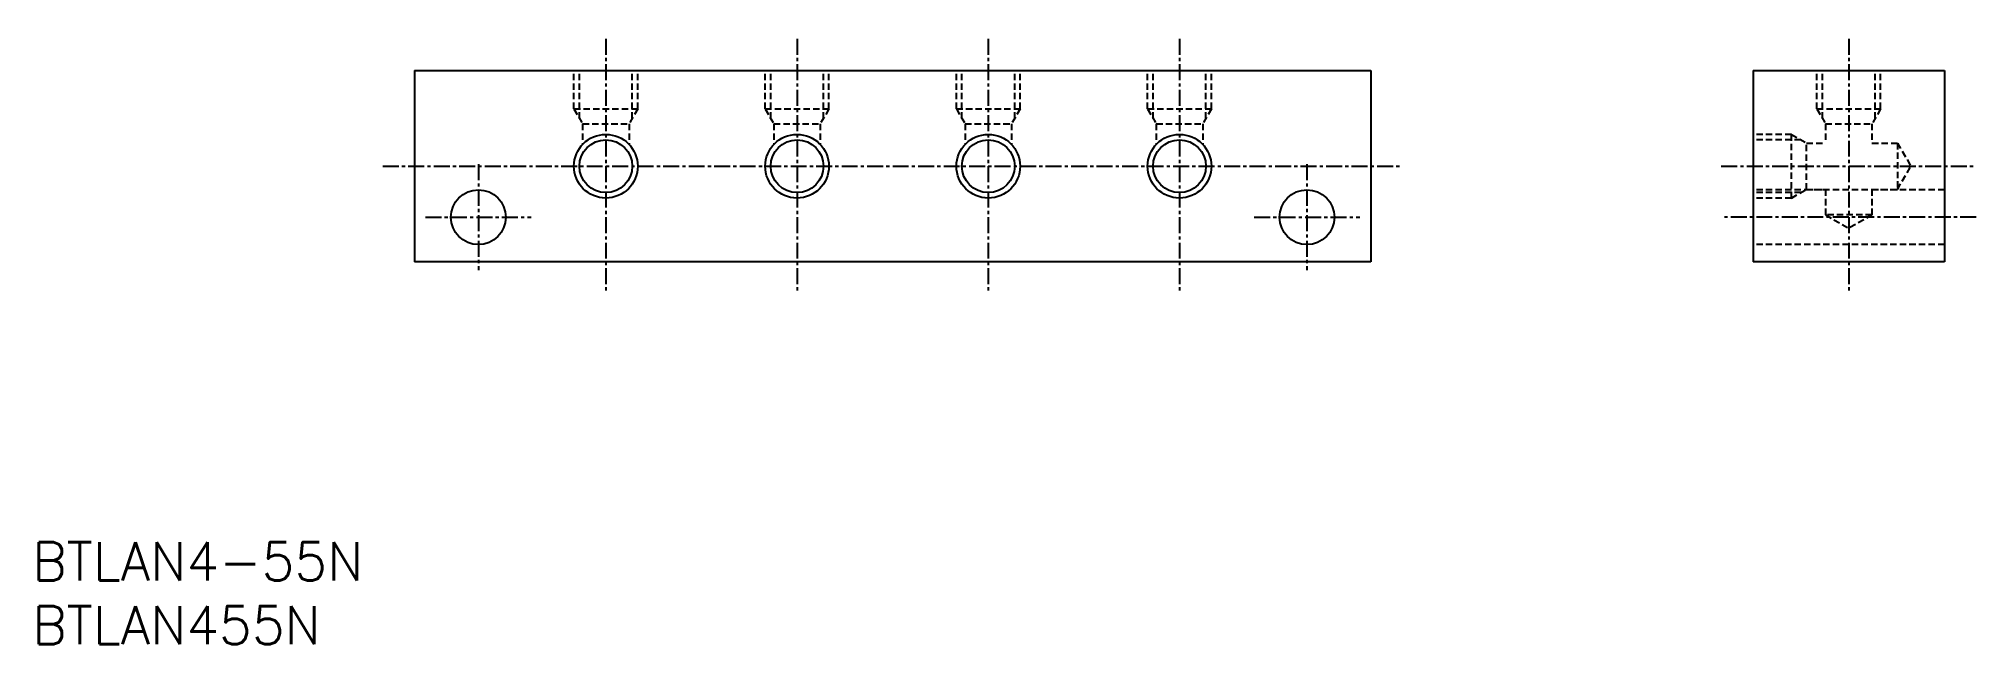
# Model space of a CAD drawing. Extents: x 1 to 153, y 0 to 47.
import ezdxf

# ---------------------------------------------------------------- set-up
doc = ezdxf.new("R2010")
doc.units = 0
doc.linetypes.add('CENTER', pattern=[2, 1.25, -0.25, 0.25, -0.25])
doc.linetypes.add('DASHED', pattern=[0.75, 0.5, -0.25])
doc.layers.get('0').update_dxf_attribs({"linetype": 'CONTINUOUS'})
doc.layers.add('CENTER', color=1, linetype='CENTER')
doc.styles.get("Standard").update_dxf_attribs({"font": 'txt.shx'})

# ---------------------------------------------------------------- blocks, each defined once
blk = doc.blocks.new('*U13')
at = {"color": 7, "linetype": 'CONTINUOUS'}
blk.add_text('BTLAN455N', height=3, dxfattribs=at).set_placement((0, 0))
blk = doc.blocks.new('*U14')
at = {"color": 7, "linetype": 'CONTINUOUS'}
blk.add_text('BTLAN4-55N', height=3, dxfattribs=at).set_placement((0, 5))

msp = doc.modelspace()

# ---------------------------------------------------------------- linework, layer by layer
at = {"color": 7, "linetype": 'CONTINUOUS'}
for p, q in [((30, 45), (105, 45)), ((30, 45), (30, 30)), ((105, 45), (105, 30)), ((135, 45), (135, 30)), ((135, 45), (150, 45)), ((150, 45), (150, 30)), ((105, 30), (30, 30)), ((150, 30), (135, 30))]:
    msp.add_line(p, q, dxfattribs=at)
at = {"color": 3, "linetype": 'DASHED'}
for p, q in [((42.5, 42), (42.5, 45)), ((42.93, 41.25), (42.93, 45)), ((47.07, 41.25), (47.07, 45)), ((47.5, 42), (47.5, 45)), ((57.5, 42), (57.5, 45)), ((57.93, 41.25), (57.93, 45)), ((62.07, 41.25), (62.07, 45)), ((62.5, 42), (62.5, 45)), ((72.5, 42), (72.5, 45)), ((72.93, 41.25), (72.93, 45)), ((77.07, 41.25), (77.07, 45)), ((77.5, 42), (77.5, 45)), ((87.5, 42), (87.5, 45)), ((87.93, 41.25), (87.93, 45)), ((92.07, 41.25), (92.07, 45)), ((92.5, 42), (92.5, 45)), ((140, 42), (140, 45)), ((140.43, 41.25), (140.43, 45)), ((144.57, 41.25), (144.57, 45)), ((145, 42), (145, 45)), ((42.5, 42), (47.5, 42)), ((42.5, 42), (43.18, 40.82)), ((47.5, 42), (46.82, 40.82)), ((57.5, 42), (62.5, 42)), ((57.5, 42), (58.18, 40.82)), ((62.5, 42), (61.82, 40.82)), ((72.5, 42), (77.5, 42)), ((72.5, 42), (73.18, 40.82)), ((77.5, 42), (76.82, 40.82)), ((87.5, 42), (92.5, 42)), ((87.5, 42), (88.18, 40.82)), ((92.5, 42), (91.82, 40.82)), ((140, 42), (140.68, 40.82)), ((140, 42), (145, 42)), ((145, 42), (144.32, 40.82)), ((43.18, 40.82), (43.18, 39.22)), ((43.18, 40.82), (46.82, 40.82)), ((46.82, 40.82), (46.82, 39.22)), ((58.18, 40.82), (58.18, 39.22)), ((58.18, 40.82), (61.82, 40.82)), ((61.82, 40.82), (61.82, 39.22)), ((73.18, 40.82), (73.18, 39.22)), ((73.18, 40.82), (76.82, 40.82)), ((76.82, 40.82), (76.82, 39.22)), ((88.18, 40.82), (88.18, 39.22)), ((88.18, 40.82), (91.82, 40.82)), ((91.82, 40.82), (91.82, 39.22)), ((138, 40), (135, 40)), ((138.75, 39.57), (135, 39.57)), ((138, 40), (139.18, 39.32)), ((138, 35), (138, 40)), ((140.68, 40.82), (140.68, 39.32)), ((140.68, 40.82), (144.32, 40.82)), ((144.32, 40.82), (144.32, 39.32)), ((139.18, 39.32), (140.68, 39.32)), ((139.18, 35.68), (139.18, 39.32)), ((144.32, 39.32), (146.32, 39.32)), ((146.32, 39.32), (146.32, 35.68)), ((146.32, 39.32), (147.37, 37.5)), ((146.32, 35.68), (147.37, 37.5)), ((150, 35.65), (135, 35.65)), ((138.75, 35.43), (135, 35.43)), ((138, 35), (135, 35)), ((138, 35), (139.18, 35.68)), ((139.18, 35.68), (140.68, 35.68)), ((140.68, 35.68), (140.68, 33.68)), ((144.32, 35.68), (146.32, 35.68)), ((144.32, 35.68), (144.32, 33.68)), ((140.68, 33.68), (142.5, 32.63)), ((144.32, 33.68), (140.68, 33.68)), ((144.32, 33.68), (142.5, 32.63)), ((150, 31.35), (135, 31.35))]:
    msp.add_line(p, q, dxfattribs=at)
at = {"color": 3, "linetype": 'CONTINUOUS'}
for centre in [(45, 37.5), (60, 37.5), (75, 37.5), (90, 37.5)]:
    msp.add_circle(centre, 2.5, dxfattribs=at)
at = {"color": 7, "linetype": 'CONTINUOUS'}
for centre, radius in [((45, 37.5), 2.07), ((60, 37.5), 2.07), ((75, 37.5), 2.07), ((90, 37.5), 2.07), ((35, 33.5), 2.15), ((100, 33.5), 2.15)]:
    msp.add_circle(centre, radius, dxfattribs=at)
at = {"layer": 'CENTER', "color": 1, "linetype": 'CENTER'}
for p, q in [((45, 47.5), (45, 27.5)), ((60, 47.5), (60, 27.5)), ((75, 47.5), (75, 27.5)), ((90, 47.5), (90, 27.5)), ((142.5, 47.5), (142.5, 27.5)), ((27.5, 37.5), (107.5, 37.5)), ((35, 37.65), (35, 29.35)), ((100, 37.65), (100, 29.35)), ((132.5, 37.5), (152.5, 37.5)), ((30.85, 33.5), (39.15, 33.5)), ((95.85, 33.5), (104.15, 33.5)), ((152.5, 33.5), (132.5, 33.5))]:
    msp.add_line(p, q, dxfattribs=at)

# ---------------------------------------------------------------- block references
at = {"color": 7, "linetype": 'CONTINUOUS'}
for name in ['*U14', '*U13']:
    msp.add_blockref(name, (0, 0), dxfattribs=at)

doc.saveas('drawing.dxf')
